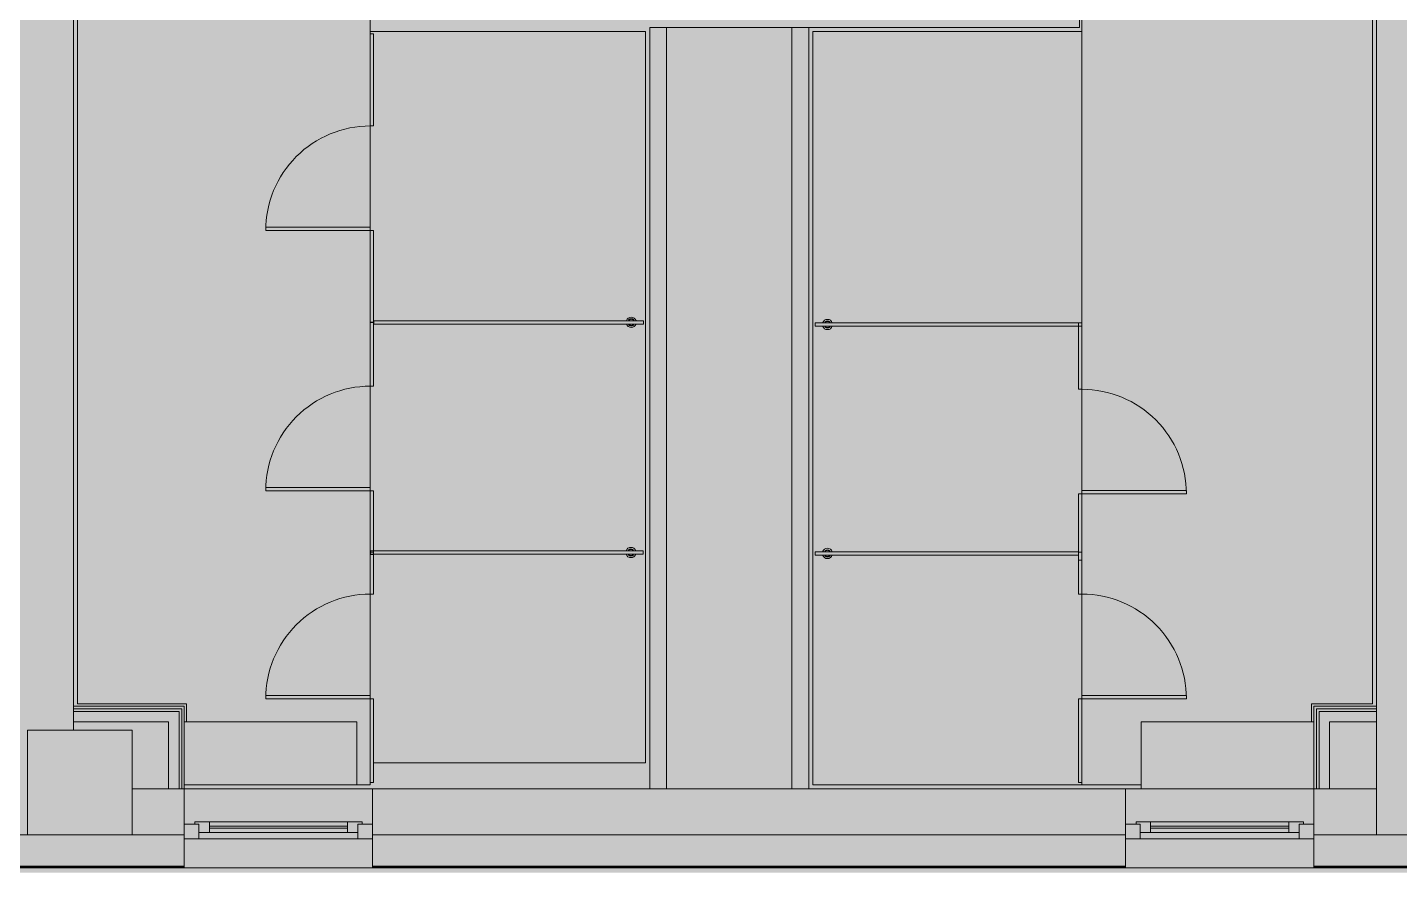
# Model space of a CAD drawing. Header units: millimetres. Extents: x 35092 to 251863, y -8553 to 29549.
# Drawn here: x 190263 to 196823, y -280 to 3760 of the extents above; entities that cross this region are included whole.
import ezdxf

# ---------------------------------------------------------------- set-up
doc = ezdxf.new("R2010")
doc.units = ezdxf.units.MM
doc.layers.add('A-DETL-GENF-2', color=7, linetype='Continuous', lineweight=9, true_color=0xc0c0c0, transparency=0.4)
for name, color, linetype, lineweight, true_color in [('A-DOOR-5', 7, 'Continuous', 5, 0x737373), ('A-FLOR-2', 7, 'Continuous', 5, 0xb7b7b7), ('A-GENM-1', 7, 'Continuous', 5, 0x737373), ('A-GLAZ-3', 7, 'Continuous', 5, 0x737373), ('A-WALL-3', 7, 'Continuous', 9, 0x737373), ('A-WALL-4', 7, 'Continuous', 5, 0x737373), ('I-WALL-4', 7, 'Continuous', 5, 0x737373), ('S-COLS-2', 7, 'Continuous', 5, 0x737373)]:
    doc.layers.add(name, color=color, linetype=linetype, lineweight=lineweight, true_color=true_color)

# ---------------------------------------------------------------- blocks, each defined once
blk = doc.blocks.new('BSC_Колонна _Прямоугольная - 500х500-V247-2_2_2_птичка')
at = {"layer": 'S-COLS-2'}
for p, q in [((250, 250), (-250, 250)), ((-250, 250), (-250, -250)), ((250, -250), (250, 250)), ((-250, -250), (250, -250))]:
    blk.add_line(p, q, dxfattribs=at)
blk = doc.blocks.new('120_Окно_СКБ_1Ст - 120_Окно_СКБ_1Ст 900х2500_h_-22445987-2_2_2_птичка')
at = {"layer": 'A-GLAZ-3'}
for p, q in [((-450, -127), (-450, -57)), ((-450, -57), (-380, -57)), ((450, -57), (-450, -57)), ((-380, -57), (-380, -127)), ((380, -127), (380, -57)), ((380, -57), (450, -57)), ((450, -57), (450, -127)), ((-380, -127), (-450, -127)), ((-450, -127), (-400, -127)), ((-380, -127), (-400, -127)), ((-400, -127), (-400, -137)), ((380, -87), (-380, -87)), ((-380, -87), (-380, -127)), ((-330, -137), (-330, -87)), ((-330, -107), (330, -107)), ((330, -117), (-330, -117)), ((330, -137), (330, -87)), ((380, -127), (380, -87)), ((450, -127), (380, -127)), ((400, -127), (380, -127)), ((400, -127), (450, -127)), ((400, -137), (400, -127)), ((-400, -137), (400, -137)), ((400, -137), (-400, -137))]:
    blk.add_line(p, q, dxfattribs=at)
blk = doc.blocks.new('131_Сантехническая перегородка_Дверь_ поз_4 - СД-1-V360-2_2_2_птичка')
at = {"layer": 'A-DOOR-5'}
for p, q in [((266, 508), (250, 508)), ((250, 8), (250, 508)), ((266, 8), (266, 508)), ((266, 8), (250, 8))]:
    blk.add_line(p, q, dxfattribs=at)
blk.add_arc((250, 8), 500, 360, 90, dxfattribs=at)
at = {"layer": 'A-GENM-1'}
for p, q in [((250, 8), (-190, 8)), ((-190, 8), (-190, -8)), ((250, -8), (250, 8)), ((1190, 8), (750, 8)), ((750, 8), (750, -8)), ((1190, -8), (1190, 8)), ((-190, -8), (250, -8)), ((750, -8), (1190, -8))]:
    blk.add_line(p, q, dxfattribs=at)
blk = doc.blocks.new('131_Сантехническая перегородка_Дверь - СД-1-V361-2_2_2_птичка')
at = {"layer": 'A-DOOR-5'}
for p, q in [((333.3, -8), (317.3, -8)), ((317.3, -8), (317.3, -508)), ((333.3, -8), (333.3, -508)), ((333.3, -508), (317.3, -508))]:
    blk.add_line(p, q, dxfattribs=at)
blk.add_arc((317.3, -8), 500, 270, 0, dxfattribs=at)
at = {"layer": 'A-GENM-1'}
for p, q in [((317.3, 8), (0, 8)), ((0, 8), (0, -8)), ((317.3, -8), (317.3, 8)), ((1134.7, 8), (817.3, 8)), ((817.3, 8), (817.3, -8)), ((1134.7, -8), (1134.7, 8)), ((0, -8), (317.3, -8)), ((817.3, -8), (1134.7, -8))]:
    blk.add_line(p, q, dxfattribs=at)
blk = doc.blocks.new('131_Сантехническая перегородка_Дверь - СД-1-V362-2_2_2_птичка')
at = {"layer": 'A-DOOR-5'}
for p, q in [((321.2, 508), (305.2, 508)), ((305.2, 8), (305.2, 508)), ((321.2, 8), (321.2, 508)), ((321.2, 8), (305.2, 8))]:
    blk.add_line(p, q, dxfattribs=at)
blk.add_arc((305.2, 8), 500, 360, 90, dxfattribs=at)
at = {"layer": 'A-GENM-1'}
for p, q in [((305.2, 8), (0, 8)), ((0, 8), (0, -8)), ((305.2, -8), (305.2, 8)), ((1110.4, 8), (805.2, 8)), ((805.2, 8), (805.2, -8)), ((1110.4, -8), (1110.4, 8)), ((0, -8), (305.2, -8)), ((805.2, -8), (1110.4, -8))]:
    blk.add_line(p, q, dxfattribs=at)
blk = doc.blocks.new('131_Сантехническая перегородка_Дверь_сдвиг_ - СД-1-V363-2_2_2_птичка')
at = {"layer": 'A-DOOR-5'}
for p, q in [((416, 508), (400, 508)), ((400, 8), (400, 508)), ((416, 8), (416, 508)), ((416, 8), (400, 8))]:
    blk.add_line(p, q, dxfattribs=at)
blk.add_arc((400, 8), 500, 360, 90, dxfattribs=at)
at = {"layer": 'A-GENM-1'}
for p, q in [((400, 8), (0, 8)), ((0, 8), (0, -8)), ((400, -8), (400, 8)), ((1100, 8), (900, 8)), ((900, 8), (900, -8)), ((1100, -8), (1100, 8)), ((0, -8), (400, -8)), ((900, -8), (1100, -8))]:
    blk.add_line(p, q, dxfattribs=at)
blk = doc.blocks.new('131_Сантехническая перегородка_Дверь_сдвиг_ - СД-1-V364-2_2_2_птичка')
at = {"layer": 'A-DOOR-5'}
for p, q in [((416, -8), (400, -8)), ((400, -8), (400, -508)), ((416, -8), (416, -508)), ((416, -508), (400, -508))]:
    blk.add_line(p, q, dxfattribs=at)
blk.add_arc((400, -8), 500, 270, 0, dxfattribs=at)
at = {"layer": 'A-GENM-1'}
for p, q in [((400, 8), (0, 8)), ((0, 8), (0, -8)), ((400, -8), (400, 8)), ((1100, 8), (900, 8)), ((900, 8), (900, -8)), ((1100, -8), (1100, 8)), ((0, -8), (400, -8)), ((900, -8), (1100, -8))]:
    blk.add_line(p, q, dxfattribs=at)
blk = doc.blocks.new('131_Сантехническая перегородка - СП-4-V365-2_2_2_птичка')
at = {"layer": 'A-GENM-1'}
for p, q in [((1330, 8), (55.2, 8)), ((55.2, 8), (55.2, -8)), ((1330, -8), (1330, 8)), ((55.2, -8), (1330, -8))]:
    blk.add_line(p, q, dxfattribs=at)
at = {"layer": 'A-GENM-1', "flags": 128}
for points in [[(126.7, 8), (126.3, 8.5), (126, 9), (125.6, 9.5), (125.2, 9.9), (124.8, 10.4), (124.4, 10.8), (123.9, 11.2), (123.5, 11.6), (123, 12), (122.5, 12.3), (122, 12.7), (121.5, 13), (121, 13.3), (120.5, 13.6), (119.9, 13.8), (119.4, 14), (118.8, 14.3), (118.2, 14.4), (117.6, 14.6), (117, 14.7), (116.5, 14.9), (115.9, 14.9), (115.3, 15), (114.7, 15.1), (114.1, 15.1), (113.5, 15.1), (112.8, 15), (112.2, 15), (111.7, 14.9), (111.1, 14.8), (110.5, 14.7), (109.9, 14.5), (109.3, 14.4), (108.7, 14.2), (108.2, 13.9), (107.6, 13.7), (107.1, 13.4), (106.5, 13.2), (106, 12.9), (105.5, 12.5), (105, 12.2), (104.5, 11.8), (104.1, 11.4), (103.6, 11), (103.2, 10.6), (102.8, 10.2), (102.4, 9.7), (102, 9.3), (101.6, 8.8), (101.3, 8.3), (101.1, 8)], [(101.1, -8), (101.4, -8.5), (101.8, -9), (102.2, -9.5), (102.6, -9.9), (103, -10.4), (103.4, -10.8), (103.8, -11.2), (104.3, -11.6), (104.7, -12), (105.2, -12.3), (105.7, -12.7), (106.2, -13), (106.8, -13.3), (107.3, -13.6), (107.9, -13.8), (108.4, -14), (109, -14.3), (109.6, -14.4), (110.1, -14.6), (110.7, -14.7), (111.3, -14.9), (111.9, -14.9), (112.5, -15), (113.1, -15.1), (113.7, -15.1), (114.3, -15.1), (114.9, -15), (115.5, -15), (116.1, -14.9), (116.7, -14.8), (117.3, -14.7), (117.9, -14.5), (118.5, -14.4), (119, -14.2), (119.6, -13.9), (120.2, -13.7), (120.7, -13.4), (121.2, -13.2), (121.7, -12.9), (122.3, -12.5), (122.7, -12.2), (123.2, -11.8), (123.7, -11.4), (124.1, -11), (124.6, -10.6), (125, -10.2), (125.4, -9.7), (125.8, -9.3), (126.1, -8.8), (126.5, -8.3), (126.7, -8)]]:
    blk.add_lwpolyline(points, dxfattribs=at)
at = {"layer": 'A-GENM-1'}
for radius, start, end in [(24.6, 19.91127, 160.08873), (17.6, 45, 135), (17.6, 45, 135), (15.1, 45, 135), (24.6, 199.91127, 340.08873), (17.6, 225, 315), (17.6, 225, 315), (15.1, 225, 315)]:
    blk.add_arc((113.9, 0), radius, start, end, dxfattribs=at)
blk = doc.blocks.new('131_Сантехническая перегородка - СП-4-V366-2_2_2_птичка')
at = {"layer": 'A-GENM-1'}
for p, q in [((1330, 8), (71.3, 8)), ((71.3, 8), (71.3, -8)), ((1330, -8), (1330, 8)), ((71.3, -8), (1330, -8))]:
    blk.add_line(p, q, dxfattribs=at)
at = {"layer": 'A-GENM-1', "flags": 128}
for points in [[(142.8, 8), (142.5, 8.5), (142.1, 9), (141.8, 9.5), (141.4, 9.9), (141, 10.4), (140.5, 10.8), (140.1, 11.2), (139.6, 11.6), (139.2, 12), (138.7, 12.3), (138.2, 12.7), (137.7, 13), (137.1, 13.3), (136.6, 13.6), (136.1, 13.8), (135.5, 14), (134.9, 14.3), (134.4, 14.4), (133.8, 14.6), (133.2, 14.7), (132.6, 14.9), (132, 14.9), (131.4, 15), (130.8, 15.1), (130.2, 15.1), (129.6, 15.1), (129, 15), (128.4, 15), (127.8, 14.9), (127.2, 14.8), (126.6, 14.7), (126, 14.5), (125.4, 14.4), (124.9, 14.2), (124.3, 13.9), (123.8, 13.7), (123.2, 13.4), (122.7, 13.2), (122.2, 12.9), (121.7, 12.5), (121.2, 12.2), (120.7, 11.8), (120.2, 11.4), (119.8, 11), (119.3, 10.6), (118.9, 10.2), (118.5, 9.7), (118.1, 9.3), (117.8, 8.8), (117.4, 8.3), (117.3, 8)], [(117.3, -8), (117.6, -8.5), (117.9, -9), (118.3, -9.5), (118.7, -9.9), (119.1, -10.4), (119.5, -10.8), (120, -11.2), (120.4, -11.6), (120.9, -12), (121.4, -12.3), (121.9, -12.7), (122.4, -13), (122.9, -13.3), (123.5, -13.6), (124, -13.8), (124.6, -14), (125.1, -14.3), (125.7, -14.4), (126.3, -14.6), (126.9, -14.7), (127.5, -14.9), (128.1, -14.9), (128.7, -15), (129.3, -15.1), (129.9, -15.1), (130.5, -15.1), (131.1, -15), (131.7, -15), (132.3, -14.9), (132.9, -14.8), (133.4, -14.7), (134, -14.5), (134.6, -14.4), (135.2, -14.2), (135.7, -13.9), (136.3, -13.7), (136.8, -13.4), (137.4, -13.2), (137.9, -12.9), (138.4, -12.5), (138.9, -12.2), (139.4, -11.8), (139.8, -11.4), (140.3, -11), (140.7, -10.6), (141.1, -10.2), (141.5, -9.7), (141.9, -9.3), (142.3, -8.8), (142.6, -8.3), (142.8, -8)]]:
    blk.add_lwpolyline(points, dxfattribs=at)
at = {"layer": 'A-GENM-1'}
for radius, start, end in [(24.6, 19.91127, 160.08873), (17.6, 45, 135), (17.6, 45, 135), (15.1, 45, 135), (24.6, 199.91127, 340.08873), (17.6, 225, 315), (17.6, 225, 315), (15.1, 225, 315)]:
    blk.add_arc((130, 0), radius, start, end, dxfattribs=at)
blk = doc.blocks.new('131_Сантехническая перегородка - СП-4-V367-2_2_2_птичка')
at = {"layer": 'A-GENM-1'}
for p, q in [((1330, 8), (39.9, 8)), ((39.9, 8), (39.9, -8)), ((1330, -8), (1330, 8)), ((39.9, -8), (1330, -8))]:
    blk.add_line(p, q, dxfattribs=at)
at = {"layer": 'A-GENM-1', "flags": 128}
for points in [[(111.4, 8), (111, 8.5), (110.7, 9), (110.3, 9.5), (109.9, 9.9), (109.5, 10.4), (109.1, 10.8), (108.6, 11.2), (108.2, 11.6), (107.7, 12), (107.2, 12.3), (106.7, 12.7), (106.2, 13), (105.7, 13.3), (105.2, 13.6), (104.6, 13.8), (104, 14), (103.5, 14.3), (102.9, 14.4), (102.3, 14.6), (101.7, 14.7), (101.1, 14.9), (100.6, 14.9), (100, 15), (99.4, 15.1), (98.7, 15.1), (98.1, 15.1), (97.5, 15), (96.9, 15), (96.3, 14.9), (95.8, 14.8), (95.2, 14.7), (94.6, 14.5), (94, 14.4), (93.4, 14.2), (92.9, 13.9), (92.3, 13.7), (91.8, 13.4), (91.2, 13.2), (90.7, 12.9), (90.2, 12.5), (89.7, 12.2), (89.2, 11.8), (88.8, 11.4), (88.3, 11), (87.9, 10.6), (87.5, 10.2), (87.1, 9.7), (86.7, 9.3), (86.3, 8.8), (86, 8.3), (85.8, 8)], [(85.8, -8), (86.1, -8.5), (86.5, -9), (86.9, -9.5), (87.2, -9.9), (87.6, -10.4), (88.1, -10.8), (88.5, -11.2), (89, -11.6), (89.4, -12), (89.9, -12.3), (90.4, -12.7), (90.9, -13), (91.5, -13.3), (92, -13.6), (92.6, -13.8), (93.1, -14), (93.7, -14.3), (94.3, -14.4), (94.8, -14.6), (95.4, -14.7), (96, -14.9), (96.6, -14.9), (97.2, -15), (97.8, -15.1), (98.4, -15.1), (99, -15.1), (99.6, -15), (100.2, -15), (100.8, -14.9), (101.4, -14.8), (102, -14.7), (102.6, -14.5), (103.2, -14.4), (103.7, -14.2), (104.3, -13.9), (104.8, -13.7), (105.4, -13.4), (105.9, -13.2), (106.4, -12.9), (106.9, -12.5), (107.4, -12.2), (107.9, -11.8), (108.4, -11.4), (108.8, -11), (109.3, -10.6), (109.7, -10.2), (110.1, -9.7), (110.5, -9.3), (110.8, -8.8), (111.2, -8.3), (111.4, -8)]]:
    blk.add_lwpolyline(points, dxfattribs=at)
at = {"layer": 'A-GENM-1'}
for radius, start, end in [(24.6, 19.91127, 160.08873), (17.6, 45, 135), (17.6, 45, 135), (15.1, 45, 135), (24.6, 199.91127, 340.08873), (17.6, 225, 315), (17.6, 225, 315), (15.1, 225, 315)]:
    blk.add_arc((98.6, 0), radius, start, end, dxfattribs=at)
blk = doc.blocks.new('131_Сантехническая перегородка - СП-4-V368-2_2_2_птичка')
at = {"layer": 'A-GENM-1'}
for p, q in [((1330, 8), (25.5, 8)), ((25.5, 8), (25.5, -8)), ((1330, -8), (1330, 8)), ((25.5, -8), (1330, -8))]:
    blk.add_line(p, q, dxfattribs=at)
at = {"layer": 'A-GENM-1', "flags": 128}
for points in [[(97, 8), (96.7, 8.5), (96.3, 9), (95.9, 9.5), (95.5, 9.9), (95.1, 10.4), (94.7, 10.8), (94.3, 11.2), (93.8, 11.6), (93.3, 12), (92.9, 12.3), (92.4, 12.7), (91.8, 13), (91.3, 13.3), (90.8, 13.6), (90.2, 13.8), (89.7, 14), (89.1, 14.3), (88.5, 14.4), (88, 14.6), (87.4, 14.7), (86.8, 14.9), (86.2, 14.9), (85.6, 15), (85, 15.1), (84.4, 15.1), (83.8, 15.1), (83.2, 15), (82.6, 15), (82, 14.9), (81.4, 14.8), (80.8, 14.7), (80.2, 14.5), (79.6, 14.4), (79.1, 14.2), (78.5, 13.9), (77.9, 13.7), (77.4, 13.4), (76.9, 13.2), (76.4, 12.9), (75.8, 12.5), (75.3, 12.2), (74.9, 11.8), (74.4, 11.4), (74, 11), (73.5, 10.6), (73.1, 10.2), (72.7, 9.7), (72.3, 9.3), (72, 8.8), (71.6, 8.3), (71.4, 8)], [(71.4, -8), (71.8, -8.5), (72.1, -9), (72.5, -9.5), (72.9, -9.9), (73.3, -10.4), (73.7, -10.8), (74.1, -11.2), (74.6, -11.6), (75.1, -12), (75.6, -12.3), (76.1, -12.7), (76.6, -13), (77.1, -13.3), (77.6, -13.6), (78.2, -13.8), (78.7, -14), (79.3, -14.3), (79.9, -14.4), (80.5, -14.6), (81.1, -14.7), (81.6, -14.9), (82.2, -14.9), (82.8, -15), (83.4, -15.1), (84, -15.1), (84.6, -15.1), (85.2, -15), (85.8, -15), (86.4, -14.9), (87, -14.8), (87.6, -14.7), (88.2, -14.5), (88.8, -14.4), (89.4, -14.2), (89.9, -13.9), (90.5, -13.7), (91, -13.4), (91.6, -13.2), (92.1, -12.9), (92.6, -12.5), (93.1, -12.2), (93.6, -11.8), (94, -11.4), (94.5, -11), (94.9, -10.6), (95.3, -10.2), (95.7, -9.7), (96.1, -9.3), (96.5, -8.8), (96.8, -8.3), (97, -8)]]:
    blk.add_lwpolyline(points, dxfattribs=at)
at = {"layer": 'A-GENM-1'}
for radius, start, end in [(24.6, 19.91127, 160.08873), (17.6, 45, 135), (17.6, 45, 135), (15.1, 45, 135), (24.6, 199.91127, 340.08873), (17.6, 225, 315), (17.6, 225, 315), (15.1, 225, 315)]:
    blk.add_arc((84.2, 0), radius, start, end, dxfattribs=at)

msp = doc.modelspace()

# ---------------------------------------------------------------- hatches: boundary and pattern name
at = {"layer": 'A-DETL-GENF-2'}
h = msp.add_hatch(color=256, dxfattribs=at)
h.paths.add_polyline_path([(188547.1, -280), (197248, -280), (197248, -258), (197308, -258), (197308, -280), (198658, -280), (198658, -258), (198718, -258), (198718, -280), (200713, -280), (200713, 3300), (209713, 3300), (209713, 27350), (166763, 27350), (166763, 23778), (163613, 23773), (163613, 23030), (163621, 23030), (163616.4, 22960), (163613, 22959.2), (163616.4, 22925), (164513, 22925), (164513, 22875), (163613, 22869.2), (163616.4, 21675), (164013, 21675), (164010.6, 21625), (163613, 21620.8), (163616.4, 21590), (163621, 21587.4), (163621, 21520), (163613, 21520), (163613, 13580), (163621, 13580), (163616.4, 13510), (163613, 13510), (163616.4, 13475), (164513, 13475), (164513, 13425), (163613, 13425), (163616.4, 12225), (164013, 12225), (164010.1, 12175), (163613, 12175), (163616.4, 12140), (163621, 12140), (163621, 12070), (163613, 12070), (163613.8, 775), (164118, 775), (164118, 100), (164068, 100), (164068, 725), (163613, 725), (163613, -280), (186913, -280)])
h.paths.add_polyline_path([(177588, 100), (177538, 100), (177538, 400), (177588, 400), (177588, 120)])
h.paths.add_polyline_path([(181988, 100), (181938, 100), (181938, 400), (181988, 400), (181988, 120)])
h.paths.add_polyline_path([(172952.1, 100), (172902.1, 100), (172902.1, 730), (172952.1, 730), (172952.1, 120)])
h.paths.add_polyline_path([(168518, 100), (168468, 100), (168468, 400), (168518, 400), (168518, 120)])
h.paths.add_polyline_path([(186518, 100), (186468, 100), (186468, 400), (186518, 400), (186518, 120)])
h.paths.add_polyline_path([(200123, 120), (200123, 325), (200333, 325), (200333, 275), (200173, 275), (200173, 120)])
h.paths.add_polyline_path([(196438, 120), (196438, 490.5), (196713, 490.5), (196713, 440.5), (196488, 440.5), (196488, 120)])
h.paths.add_polyline_path([(190938, 120), (190938, 440.5), (190483, 440.5), (190486.9, 490.5), (190988, 490.5), (190988, 120)])
h.paths.add_polyline_path([(195288, 151), (195288, 551), (195304, 551), (195304, 151)])
h.paths.add_polyline_path([(191918, 151), (191902, 151), (191902, 551), (191918, 551), (191918, 245)])
h.paths.add_polyline_path([(186518, 425), (185763, 425), (185763, 475), (186543, 470), (186543, 425)])
h.paths.add_polyline_path([(182000.5, 425), (181613, 425), (181613.1, 475), (182013, 470), (182013, 425)])
h.paths.add_polyline_path([(177588, 425), (176763, 425), (176763, 475), (177613, 470), (177613, 425)])
h.paths.add_polyline_path([(181263.5, 425), (181263, 425), (181264.7, 475), (181413, 470), (181413, 425)])
h.paths.add_polyline_path([(168543, 425), (167763, 425), (167763, 475), (168543, 470)])
h.paths.add_polyline_path([(172902.1, 755), (172483, 755), (172483, 805), (172977.1, 805), (172977.1, 755), (172952.1, 755)])
h.paths.add_polyline_path([(195303.8, 1051), (195288, 1051), (195288, 1530.1), (195304, 1530.1), (195304, 1051)])
h.paths.add_polyline_path([(191918, 1051), (191902, 1051), (191902.5, 1545.2), (191918, 1545.2), (191918.3, 1258), (193207, 1258), (193207, 1242), (191918, 1242)])
h.paths.add_polyline_path([(194029, 1237.5), (194029, 1253.5), (195287.6, 1251), (195287.6, 1237.5), (194037.5, 1237.5)])
h.paths.add_polyline_path([(195288, 2030.1), (195288, 2332), (194029, 2332), (194029, 2348), (195304, 2347.5), (195303.8, 2030.1)])
h.paths.add_polyline_path([(191918, 2045.2), (191902, 2045.2), (191902, 2789), (191918, 2789), (191918, 2350.4)])
h.paths.add_polyline_path([(193164.5, 2342), (191918.3, 2342), (191918.3, 2358), (193208.4, 2358), (193207, 2342)])
h.paths.add_polyline_path([(191918, 3289), (191902, 3289), (191902, 3729), (191918, 3729)])
h.paths.add_polyline_path([(201082.4, 3750), (201032.4, 3750), (201032.4, 4055), (200553, 4055), (200553, 4105), (201082.4, 4105), (201082.4, 3770)])
h.paths.add_polyline_path([(206278, 3750), (206228, 3750), (206228, 4130), (206278, 4130), (206278, 3770)])
h.paths.add_polyline_path([(206203, 4055), (205203, 4055), (205203, 4105), (206203, 4105), (206203, 4092.5)])
h.paths.add_polyline_path([(197208, 7680), (197173, 7680), (197173, 7672), (197103, 7672), (197103, 7680), (197158, 7683.8), (197158, 7900), (197103, 7900), (197105.4, 7908), (197173, 7908), (197173, 7760), (197218, 7760), (197218, 7730), (197208, 7730), (197208, 7691.4)])
h.paths.add_polyline_path([(197208, 6780), (197208, 7680), (197258, 7680), (197258, 6780), (197221.2, 6780)])
h.paths.add_polyline_path([(198458, 7280), (198458, 7680), (198508, 7680), (198508, 7280), (198477.9, 7280)])
h.paths.add_polyline_path([(198566, 7672), (198543, 7672), (198543, 7680), (198508, 7680), (198508, 7730), (198498, 7730), (198498.1, 7760), (198543, 7760.1), (198543, 7908), (198613, 7908), (198612.8, 7900), (198558, 7896.2), (198558, 7680), (198613, 7680), (198612.8, 7672), (198583.5, 7672)])
h.paths.add_polyline_path([(191908, 7672), (191868, 7672), (191868, 7820), (191848, 7820), (191848, 7860), (191858, 7860), (191858, 7900), (191868, 7900), (191868, 7908), (191938, 7908), (191933, 7900), (191883, 7900), (191883, 7680), (191938, 7680), (191933, 7672)])
h.paths.add_polyline_path([(194213.5, 7672), (194173.5, 7672), (194173.5, 7820), (194153.5, 7820), (194153.5, 7860), (194163.5, 7860), (194163.5, 7900), (194173.5, 7900), (194173.5, 7908), (194243.5, 7908), (194243.5, 7900), (194188.5, 7900), (194188.5, 7680), (194243.5, 7680), (194243.5, 7672)])
h.paths.add_polyline_path([(196618, 7672), (196548, 7672), (196548, 7820), (196528, 7820), (196528, 7860), (196538, 7860), (196538, 7900), (196548, 7900), (196548, 7908), (196618, 7908), (196618, 7900), (196563, 7900), (196563, 7680), (196618, 7680)])
h.paths.add_polyline_path([(190778, 7672), (190783, 7680), (190833, 7680), (190833, 7900), (190778, 7900), (190778, 7908), (190848, 7908), (190848, 7900), (190858, 7900), (190858, 7860), (190868, 7860), (190868, 7820), (190848, 7820), (190848, 7672), (190783, 7672)])
h.paths.add_polyline_path([(195513, 7672), (195458, 7672), (195458, 7680), (195513, 7680), (195513, 7900), (195458, 7900), (195458, 7908), (195528, 7908), (195528, 7900), (195538, 7900), (195538, 7860), (195548, 7860), (195548, 7820), (195528, 7820), (195528, 7672)])
h.paths.add_polyline_path([(193113.5, 7672), (193083.5, 7672), (193083.5, 7680), (193138.5, 7680), (193138.5, 7900), (193083.5, 7902), (193083.5, 7908), (193153.5, 7908), (193153.5, 7900), (193163.5, 7900), (193163.5, 7860), (193173.5, 7860), (193173.5, 7820), (193153.5, 7820), (193153.5, 7672), (193120.4, 7672)])
h.paths.add_polyline_path([(194123.5, 7900), (194128, 8900), (194163.5, 8900), (194163.5, 7900), (194153.5, 7900)])
h.paths.add_polyline_path([(196528, 7900), (196498, 7900), (196498, 8900), (196538, 8900), (196538, 7900)])
h.paths.add_polyline_path([(191818, 7900), (191822.5, 8900), (191858, 8900), (191858, 7900), (191848, 7900)])
h.paths.add_polyline_path([(182433, 10900), (182408, 10900), (182408, 10980), (182443, 10980), (182443, 10940), (182433, 10940)])
h.paths.add_polyline_path([(182433, 10300), (182433, 10900), (182473, 10900), (182473, 10300)])
h.paths.add_polyline_path([(181513, 10900), (181488, 10900), (181488, 10980), (181523, 10980), (181523, 10940), (181513, 10940)])
h.paths.add_polyline_path([(181553, 10300), (181513, 10300), (181513, 10900), (181553, 10900), (181553, 10378)])
h.paths.add_polyline_path([(183343, 10900), (183318, 10900), (183318, 10980), (183353, 10980), (183353, 10940), (183343, 10940)])
h.paths.add_polyline_path([(183343, 10300), (183343, 10900), (183383, 10900), (183383, 10300)])
h.paths.add_polyline_path([(180603, 10900), (180578, 10900), (180578, 10980), (180613, 10980), (180613, 10940), (180603, 10940)])
h.paths.add_polyline_path([(180603, 10300), (180603, 10900), (180643, 10900), (180643, 10300)])
h.paths.add_polyline_path([(170163.7, 11700), (170128.7, 11700), (170128.7, 11692), (170058.7, 11692), (170058.7, 11700), (170113.7, 11703), (170113.7, 11900), (170058.7, 11900.4), (170063.7, 11908), (170128.7, 11908), (170128.7, 11780), (170173.7, 11780), (170173.7, 11750), (170163.7, 11750), (170163.7, 11703)])
h.paths.add_polyline_path([(170163.7, 10750), (170163.7, 11700), (170213.7, 11700), (170213, 10750), (170203.7, 10750)])
h.paths.add_polyline_path([(183056.8, 10900), (183033, 10900), (183033, 10940), (183023, 10940), (183023, 10980), (183058, 10980), (183058, 10900)])
h.paths.add_polyline_path([(183943, 10900), (183943, 10940), (183933, 10940), (183933, 10980), (183968, 10980), (183968, 10900), (183953, 10900)])
h.paths.add_polyline_path([(181228, 10900), (181203, 10900), (181203, 10940), (181193, 10940), (181193, 10980), (181228, 10980), (181228, 10969.7)])
h.paths.add_polyline_path([(182138, 10900), (182113, 10900), (182113, 10940), (182103, 10940), (182103, 10980), (182138, 10980), (182138, 10969.7)])
h.paths.add_polyline_path([(171463.7, 11350), (171413.7, 11350), (171413.7, 11700), (171463.7, 11700), (171463.7, 11378)])
h.paths.add_polyline_path([(171521.7, 11692), (171498.7, 11692), (171498.7, 11700), (171463.7, 11700), (171463.7, 11750), (171453.7, 11750), (171453.7, 11780), (171498.7, 11780), (171498.7, 11908), (171568.7, 11908), (171568.7, 11900), (171513.7, 11896.3), (171513.7, 11700), (171568.7, 11700), (171568.7, 11692), (171538.7, 11692)])
h.paths.add_polyline_path([(191613, 15250), (191613, 15300), (192563, 15300), (192563, 15250), (191621, 15250)])
h.paths.add_polyline_path([(191413, 15145), (191405, 15145), (191409, 15215), (191533, 15215), (191533, 15260), (191563, 15260), (191563, 15250), (191613, 15250), (191613, 15215), (191621, 15215), (191621, 15145), (191613, 15145), (191613, 15200), (191413, 15200), (191413, 15175)])
h.paths.add_polyline_path([(185368.9, 15305.6), (185368.9, 15305.6), (185161.2, 15351.6)])
h.paths.add_polyline_path([(200847.8, 15562), (200847.8, 15570), (200902.8, 15571), (200902.8, 15650), (200847.8, 15650), (200847.8, 15658), (200917.8, 15656.9), (200917.8, 15650), (200927.8, 15650), (200927.8, 15610), (200937.8, 15610), (200937.8, 15570), (200917.8, 15570), (200917.8, 15562), (200877.8, 15562)])
h.paths.add_polyline_path([(202332.5, 15562), (202303, 15562), (202303, 15570), (202358, 15571.8), (202358, 15650), (202303, 15650), (202303, 15658), (202373, 15658), (202373, 15650), (202383, 15650), (202383, 15610), (202393, 15610), (202393, 15570), (202373, 15570), (202373, 15562), (202333, 15562)])
h.paths.add_polyline_path([(203463, 15562), (203393, 15562), (203393, 15570), (203373, 15570), (203373, 15610), (203383, 15610), (203383, 15650), (203393, 15651.4), (203393, 15658), (203463, 15658), (203463, 15650), (203408, 15648.2), (203408, 15570), (203463, 15570)])
h.paths.add_polyline_path([(207413, 15562), (207393, 15563.8), (207393, 15570), (207373, 15570), (207373, 15610), (207383, 15610), (207383, 15650), (207393, 15650), (207393, 15658), (207463, 15658), (207463, 15650), (207408, 15650), (207408, 15570), (207463, 15570), (207463, 15562), (207428.9, 15562)])
h.paths.add_polyline_path([(206303, 15562), (206303, 15570), (206358, 15570), (206358, 15650), (206303, 15650), (206303, 15658), (206373, 15655.7), (206373, 15650), (206383, 15650), (206383, 15610), (206393, 15610), (206393, 15570), (206373, 15570), (206373, 15562), (206331.6, 15562)])
h.paths.add_polyline_path([(201952.8, 15562), (201937.8, 15562), (201937.8, 15570), (201917.8, 15571), (201917.8, 15610), (201927.8, 15610), (201927.8, 15650), (201937.8, 15650), (201937.8, 15658), (202007.8, 15658), (202007.8, 15650), (201952.8, 15650), (201952.8, 15570), (202007.8, 15570), (202007.8, 15562), (201953, 15562)])
h.paths.add_polyline_path([(201887.8, 15650), (201892, 16650), (201927.8, 16650), (201927.8, 15650), (201917.8, 15650)])
h.paths.add_polyline_path([(203383, 15650), (203343, 15653.2), (203343, 16650), (203383, 16650), (203383, 15651.8)])
h.paths.add_polyline_path([(207343, 15650), (207343, 16650), (207383, 16650), (207383, 15650), (207373, 15650)])
h.paths.add_polyline_path([(191613, 16550), (191563, 16550), (191563, 16540), (191533, 16540), (191533, 16585), (191405, 16585), (191405, 16655), (191413, 16655), (191413, 16600), (191613, 16600), (191613, 16655), (191621, 16655), (191616, 16585), (191613, 16585)])
h.paths.add_polyline_path([(191829.7, 16500), (191613, 16500), (191616, 16550), (191963, 16550), (191959.3, 16500), (191835.9, 16500)])
h.paths.add_polyline_path([(209333, 17240), (209325, 17240), (209325, 17310), (209333, 17310), (209333, 17320), (209373, 17320), (209373, 17330), (209413, 17330), (209413, 17310), (209561, 17310), (209561, 17240), (209553, 17240), (209553, 17295), (209333, 17295), (209333, 17270)])
h.paths.add_polyline_path([(202143, 18600), (202143, 18640), (202133, 18640), (202133, 18680), (202153, 18680), (202153, 18808), (202223, 18808), (202223, 18800), (202168, 18795.3), (202168, 18600), (202223, 18600), (202223, 18592), (202153, 18597.6), (202153, 18600)])
h.paths.add_polyline_path([(202143, 17600), (202103, 17602.6), (202103, 18600), (202143, 18597.6), (202143, 17600.9)])
h.paths.add_polyline_path([(204983, 18600), (204983, 18640), (204973, 18640), (204973, 18680), (204993, 18680), (204993, 18808), (205063, 18808), (205063, 18800), (205008, 18795.3), (205008, 18600), (205063, 18600), (205063, 18592), (204993, 18597.6), (204993, 18600)])
h.paths.add_polyline_path([(204943, 17600), (204943, 18600), (204983, 18597.6), (204983, 17600), (204973.6, 17600)])
h.paths.add_polyline_path([(209333, 18320), (209327.6, 18330), (209325, 18330), (209325, 18400), (209333, 18400), (209333, 18345), (209553, 18345), (209553, 18400), (209561, 18400), (209561, 18330), (209413, 18330), (209413, 18310), (209373, 18310), (209373, 18320), (209345, 18320)])
h.paths.add_polyline_path([(208392, 18280), (208333, 18280), (208337.1, 18320), (209333, 18320), (209332, 18280), (208646.2, 18280)])
h.paths.add_polyline_path([(203973, 18592), (203903, 18592.9), (203903, 18600), (203958, 18600), (203958, 18800), (203903, 18800), (203903, 18808), (203973, 18808), (203973, 18680), (203993, 18680), (203993, 18640), (203983, 18640), (203983, 18600), (203973, 18594.3), (203973, 18592.9)])
h.paths.add_polyline_path([(201063, 18592), (201063, 18600), (201118, 18600), (201118, 18800), (201063, 18800), (201063, 18808), (201133, 18808), (201133, 18680), (201153, 18680), (201153, 18640), (201143, 18640), (201143, 18600), (201133, 18596.5), (201133, 18592), (201081.9, 18592)])
h.paths.add_polyline_path([(198805, 19510), (198805, 19580), (198813, 19580), (198813, 19600), (198853, 19600), (198853, 19590), (198893, 19590), (198893, 19580), (198901, 19580), (198901, 19510), (198893, 19510), (198893, 19565), (198813, 19565), (198813, 19510)])
h.paths.add_polyline_path([(205923, 20430), (204923, 20430), (204923, 20470), (205923, 20470)])
h.paths.add_polyline_path([(206011, 20350), (206003, 20350), (206003, 20405), (205923, 20405), (205923, 20350), (205915, 20350), (205915.7, 20420), (205923, 20420), (205923, 20430), (205963, 20430), (205963, 20440), (206003, 20440), (206003, 20420), (206011, 20420), (206011, 20375.7)])
h.paths.add_polyline_path([(198896.5, 20550), (198893, 20550), (198894.9, 20590), (199893, 20590), (199893, 20550), (199527.9, 20550)])
h.paths.add_polyline_path([(198853, 20580), (198813, 20580), (198813, 20600), (198805, 20600), (198805, 20670), (198813, 20670), (198813, 20615), (198893, 20615), (198893, 20670), (198901, 20670), (198901, 20600), (198893, 20600), (198893, 20590), (198853, 20590)])
h.paths.add_polyline_path([(205963, 21420), (205963, 21430), (205923, 21430), (205923, 21440), (205915, 21440), (205915, 21510), (205923, 21510), (205923, 21455), (206003, 21455), (206003, 21510), (206011, 21510), (206011, 21440), (206003, 21440), (206003, 21420)])
h.paths.add_polyline_path([(197898.7, 23486), (197898.7, 24790.5), (197609.5, 24790.5), (197609.5, 24806.5), (197914.7, 24806.5), (197914.7, 23486)])
h.paths.add_polyline_path([(196812.4, 23486), (196796.4, 23486), (196796.4, 24790.5), (196499.2, 24790.5), (196499.2, 24806.5), (197109.5, 24806.5), (197109.5, 24790.5), (196812.4, 24790.5), (196812.4, 23529.6)])
h.paths.add_polyline_path([(205923, 23570), (205915, 23570), (205917.1, 23640), (205923, 23640), (205923, 23660), (205963, 23660), (205963, 23650), (206003, 23650), (206003.7, 23640), (206011, 23640), (206011, 23570), (206003, 23570), (206001.2, 23625), (205923, 23625), (205923, 23600)])
h.paths.add_polyline_path([(191413, 24100), (190513, 24100), (190513, 24150), (191413, 24150)])
h.paths.add_polyline_path([(191405, 24020), (191405, 24090), (191413, 24090), (191413, 24100), (191463, 24100), (191463, 24110), (191493, 24110), (191493, 24090), (191621, 24090), (191621, 24020), (191613, 24020), (191613, 24075), (191413, 24075), (191413, 24020)])
h.paths.add_polyline_path([(206003, 24610), (206003, 24650), (207003, 24650), (207003, 24610), (206021.3, 24610)])
h.paths.add_polyline_path([(205923, 24640), (205923, 24660), (205915, 24660), (205915, 24730), (205923, 24730), (205924.8, 24675), (206003, 24675), (206003, 24730), (206011, 24730), (206011, 24660), (206003, 24660), (206003, 24650), (205963, 24650), (205963, 24640), (205927.3, 24640)])
h.paths.add_polyline_path([(207690.5, 24691), (207690.5, 24996.2), (207706.5, 24996.2), (207706.5, 24691)])
h.paths.add_polyline_path([(195694, 24790.5), (195694, 24806.5), (195999.2, 24806.5), (195999.2, 24790.5), (195867.6, 24790.5)])
h.paths.add_polyline_path([(198901, 25170), (198893, 25170), (198893, 25225), (198813, 25225), (198813, 25170), (198805, 25170), (198805, 25240), (198813, 25240), (198817.3, 25260), (198853, 25260), (198853, 25250), (198893, 25250), (198894.7, 25240), (198901, 25240), (198901, 25200)])
h.paths.add_polyline_path([(207690.5, 25496.2), (207690.5, 26063.8), (207706.5, 26063.8), (207706.5, 25496.2)])
h.paths.add_polyline_path([(208823, 25793.4), (207707.3, 25793.4), (207707.3, 25809.4), (208907.3, 25809.4), (208907.3, 25793.4), (208833.8, 25793.4)])
h.paths.add_polyline_path([(191413, 25900), (191413, 25910), (191405, 25910), (191405, 25980), (191413, 25980), (191413, 25925), (191613, 25925), (191613, 25980), (191621, 25980), (191621, 25910), (191493, 25910), (191493, 25890), (191463, 25890), (191463, 25900)])
h.paths.add_polyline_path([(191041.2, 25850), (190513, 25850), (190513, 25900), (191413, 25900), (191413, 25850), (191113, 25850)])
h.paths.add_polyline_path([(199527.9, 26210), (198893, 26210), (198893, 26250), (199893, 26250), (199893, 26210)])
h.paths.add_polyline_path([(198837, 26240), (198813, 26240), (198813, 26260), (198805, 26260), (198805, 26330), (198813, 26330), (198813, 26275), (198893, 26275), (198893, 26330), (198901, 26330), (198901, 26260), (198893, 26260), (198889.3, 26250), (198853, 26250), (198853, 26240)])
h.paths.add_polyline_path([(194952.6, 26375), (194913.6, 26375), (194913.6, 26900), (194963.6, 26900), (194963.6, 26425), (195583, 26425), (195583, 26375), (194963.6, 26375)])
h.paths.add_polyline_path([(206275.7, 26550), (206228, 26550), (206228, 26900), (206278, 26900), (206278, 26550)])
h.paths.add_polyline_path([(207690.5, 26563.8), (207690.5, 26869), (207706.5, 26869), (207706.5, 26563.8)])
h.paths.add_polyline_path([(202443, 26575), (201218, 26575), (201218, 26900), (201268, 26900), (201268, 26625), (201603, 26625), (201603, 26600), (202103, 26600), (202103, 26625), (202443, 26625), (202443, 26600)])
h.paths.add_polyline_path([(206003, 26575), (206003, 26625), (206203, 26625), (206203, 26575), (206023, 26575)])
h = msp.add_hatch(color=256, dxfattribs=at)
h.paths.add_polyline_path([(177566.4, 100), (177588, 100), (177588, 400), (177538, 400), (177538, 100)])
h.paths.add_polyline_path([(168518, 100), (168518, 400), (168468, 400), (168468, 100)])
h.paths.add_polyline_path([(186518, 100), (186518, 400), (186468, 400), (186468, 100)])
h.paths.add_polyline_path([(181988, 100), (181988, 400), (181938, 400), (181938, 100)])
h.paths.add_polyline_path([(172902.1, 100), (172952.1, 100), (172952.1, 730), (172902.1, 730), (172902.1, 120)])
h.paths.add_polyline_path([(164068, 100), (164118, 100), (164118, 775), (163613, 775), (163615.5, 725), (164068, 725), (164068, 120)])
h.paths.add_polyline_path([(196438, 120), (196488, 120), (196488, 440.5), (196713, 440.5), (196713, 490.5), (196438, 490.5), (196438, 318.6)])
h.paths.add_polyline_path([(200173, 120), (200173, 275), (200333, 275), (200333, 325), (200123, 325), (200123, 120)])
h.paths.add_polyline_path([(190988, 120), (190988, 490.5), (190483, 490.5), (190483, 440.5), (190938, 440.5), (190938, 120)])
h.paths.add_polyline_path([(186543, 425), (186543, 475), (185763, 470), (185763, 425), (186263, 425)])
h.paths.add_polyline_path([(181630.8, 425), (182013, 427.9), (182013, 475), (181613, 470), (181613, 425)])
h.paths.add_polyline_path([(177613, 425), (177613, 475), (176763, 470), (176763, 425), (177566.4, 425)])
h.paths.add_polyline_path([(181413, 425), (181413, 475), (181263, 475), (181263.5, 425)])
h.paths.add_polyline_path([(168415.8, 425), (168543, 425), (168543, 475), (167763, 470), (167763, 425), (168263, 425)])
h.paths.add_polyline_path([(172952.1, 755), (172977.1, 755), (172977.1, 805), (172483, 805), (172483, 755), (172902.1, 755)])
h.paths.add_polyline_path([(201082.4, 3750), (201082.4, 4105), (200553, 4105), (200553, 4055), (201032.4, 4055), (201032.4, 3750)])
h.paths.add_polyline_path([(206273, 3750), (206278, 3750), (206273, 4130), (206228, 4130), (206228, 3750)])
h.paths.add_polyline_path([(205203, 4055), (206203, 4055), (206203, 4105), (205203, 4105)])
h.paths.add_polyline_path([(195163, 26375), (195583, 26375), (195583, 26425), (194963.6, 26425), (194963.6, 26900), (194913.6, 26900), (194913.6, 26375), (195156.9, 26375)])
h.paths.add_polyline_path([(206275.7, 26550), (206278, 26550), (206273, 26900), (206228, 26900), (206228, 26550), (206273, 26550)])
h.paths.add_polyline_path([(201358, 26575), (202443, 26575), (202443, 26625), (202103, 26625), (202103, 26600), (201603, 26600), (201603, 26625), (201268, 26625), (201268, 26900), (201218, 26900), (201218, 26575)])
h.paths.add_polyline_path([(206203, 26575), (206203, 26625), (206003, 26625), (206003, 26575), (206023, 26575)])
h = msp.add_hatch(color=256, dxfattribs=at)
h.paths.add_polyline_path([(191902, 151), (191918, 151), (191918, 551), (191902, 551), (191902, 245)])
h.paths.add_polyline_path([(195288, 151), (195304, 151), (195304, 551), (195288, 551), (195288, 175.2)])
h.paths.add_polyline_path([(191902, 1051), (191918, 1051), (191918, 1242), (193207, 1242), (193207, 1258), (191918, 1258), (191918, 1545.2), (191902, 1545.2), (191902, 1240)])
h.paths.add_polyline_path([(195304, 1051), (195303.8, 1530.1), (195288, 1530.1), (195288, 1051), (195303.8, 1051)])
h.paths.add_polyline_path([(194037.5, 1237.5), (195287.6, 1237.5), (195287.6, 1253.5), (194029, 1253.5), (194029, 1237.5)])
h.paths.add_polyline_path([(195288, 2030.1), (195304, 2030.1), (195303.8, 2348), (194029, 2348), (194029, 2332), (195288, 2332)])
h.paths.add_polyline_path([(191918, 2045.2), (191918, 2789), (191902, 2789), (191902.5, 2045.2)])
h.paths.add_polyline_path([(191918.3, 2342), (193208.4, 2342), (193207, 2358), (191918.3, 2358)])
h.paths.add_polyline_path([(191918, 3289), (191918, 3729), (191902, 3729), (191902, 3289)])
h.paths.add_polyline_path([(196812.4, 23486), (196812.4, 24790.5), (197109.5, 24790.5), (197109.5, 24806.5), (196499.2, 24806.5), (196499.2, 24790.5), (196796.4, 24790.5), (196796.4, 23486)])
h.paths.add_polyline_path([(197898.7, 23486), (197914.7, 23486), (197914.7, 24806.5), (197609.5, 24806.5), (197609.5, 24790.5), (197898.7, 24790.5), (197898.7, 24579.4)])
h.paths.add_polyline_path([(207690.5, 24691), (207706.5, 24691), (207706.5, 24996.2), (207690.5, 24996.2)])
h.paths.add_polyline_path([(195999.2, 24790.5), (195999.2, 24806.5), (195694, 24806.5), (195694, 24790.5), (195867.6, 24790.5)])
h.paths.add_polyline_path([(207706.5, 25496.2), (207706.5, 26063.8), (207690.5, 26063.8), (207690.5, 25496.2)])
h.paths.add_polyline_path([(208823, 25793.4), (208907.3, 25793.4), (208907.3, 25809.4), (207707.3, 25809.4), (207707.3, 25793.4), (208763.8, 25793.4)])
h.paths.add_polyline_path([(207690.5, 26563.8), (207706.5, 26563.8), (207701.5, 26869), (207690.5, 26869), (207690.5, 26716.5)])

# ---------------------------------------------------------------- linework, layer by layer
at = {"layer": 'A-FLOR-2'}
for p, q in [((191902, 7672), (191902, 3729)), ((195304, 2347.5), (195304, 7660)), ((196693, 526.7), (196693, 7660)), ((190503, 7380), (190503, 526.5)), ((193218, 3740), (191902, 3740)), ((193218, 245), (193218, 3740)), ((194018, 3740), (194018, 140)), ((195304, 3740), (194018, 3740)), ((191902, 2789), (191902, 3289)), ((191902, 1545.2), (191902, 2045.2)), ((195304, 2030.1), (195304, 1530.1)), ((191902, 551), (191902, 1051)), ((195304, 1051), (195304, 551)), ((190503, 526.5), (191024, 526.5)), ((191024, 526.5), (191024, 440.5)), ((196402.5, 440.5), (196402.5, 526.7)), ((196402.5, 526.7), (196693, 526.7)), ((191838, 440.5), (191013, 440.5)), ((191838, 140), (191838, 440.5)), ((196413, 440.5), (195588, 440.5)), ((195588, 440.5), (195588, 120)), ((191918, 245), (193218, 245)), ((191013, 140), (191902, 140)), ((191902, 140), (191902, 151)), ((194018, 140), (195588, 140)), ((195304, 151), (195304, 140)), ((195588, 120), (196413, 120))]:
    msp.add_line(p, q, dxfattribs=at)
at = {"layer": 'A-WALL-3'}
for p, q in [((193318, 3760), (193238, 3760)), ((193998, 3760), (193918, 3760)), ((191000.5, 503), (190483, 503)), ((190988, 490.5), (190483, 490.5)), ((190988, 490.5), (190988, 120)), ((191000.5, 503), (191000.5, 120)), ((196425.5, 503), (196425.5, 120)), ((196425.5, 503), (196713, 503)), ((196438, 490.5), (196438, 120)), ((196438, 490.5), (196713, 490.5)), ((196713, 440.5), (196713, 515.5)), ((193238, 120), (193318, 120)), ((193918, 120), (193998, 120)), ((191013, -100), (190763, -100)), ((195513, -100), (191913, -100)), ((200333, -100), (196413, -100)), ((190013, -250), (191013, -250)), ((190013, -253), (191013, -253)), ((191913, -250), (195513, -250)), ((191913, -253), (195513, -253)), ((196413, -250), (200703, -250)), ((196413, -253), (200706, -253))]:
    msp.add_line(p, q, dxfattribs=at)
at = {"layer": 'A-WALL-4'}
for p, q in [((186913, -100), (190263, -100)), ((191013, -258), (191013, -100)), ((191913, -100), (191913, -258)), ((195513, -258), (195513, -100)), ((196413, -100), (196413, -258)), ((191013, -258), (182913, -258)), ((191013, -258), (200711, -258))]:
    msp.add_line(p, q, dxfattribs=at)
at = {"layer": 'I-WALL-4'}
for p, q in [((196713, 7680), (196713, 515.5)), ((190483, 400), (190483, 7400)), ((195293, 3760), (195293, 3980)), ((193238, 3760), (193238, 120)), ((193318, 3760), (193918, 3760)), ((193318, 120), (193318, 3760)), ((193918, 3760), (193918, 120)), ((193998, 3760), (195293, 3760)), ((193998, 120), (193998, 3760)), ((191013, 515.5), (190483, 515.5)), ((191013, 120), (191013, 515.5)), ((196413, 515.5), (196413, 120)), ((196713, 515.5), (196413, 515.5)), ((190483, 440.5), (190938, 440.5)), ((190938, 440.5), (190938, 120)), ((196488, 120), (196488, 440.5)), ((196488, 440.5), (196713, 440.5)), ((196713, -100), (196713, 440.5)), ((193238, 120), (190763, 120)), ((191013, -100), (191013, 120)), ((191913, 120), (191913, -100)), ((193918, 120), (193318, 120)), ((195588, 120), (193998, 120)), ((195513, -100), (195513, 120)), ((196713, 120), (196413, 120)), ((196413, 120), (196413, -100))]:
    msp.add_line(p, q, dxfattribs=at)

# ---------------------------------------------------------------- block references
at = {"layer": 'A-GENM-1'}
for name, p, rotation in [('131_Сантехническая перегородка_Дверь_ поз_4 - СД-1-V360-2_2_2_птичка', (191910, 2539), 89.99999999997657), ('131_Сантехническая перегородка - СП-4-V367-2_2_2_птичка', (193248.3, 2350), 180), ('131_Сантехническая перегородка_Дверь - СД-1-V362-2_2_2_птичка', (191910, 1240), 89.99999999997657), ('131_Сантехническая перегородка_Дверь - СД-1-V361-2_2_2_птичка', (195296, 1212.8), 90.00000000002345), ('131_Сантехническая перегородка_Дверь_сдвиг_ - СД-1-V363-2_2_2_птичка', (191910, 151), 89.99999999997657), ('131_Сантехническая перегородка - СП-4-V368-2_2_2_птичка', (193232.5, 1250), 180), ('131_Сантехническая перегородка_Дверь_сдвиг_ - СД-1-V364-2_2_2_птичка', (195296, 151), 90.00000000002345)]:
    msp.add_blockref(name, p, dxfattribs=dict(at, rotation=rotation))
for name, p in [('131_Сантехническая перегородка - СП-4-V365-2_2_2_птичка', (193973.8, 2340)), ('131_Сантехническая перегородка - СП-4-V366-2_2_2_птичка', (193957.6, 1245.5))]:
    msp.add_blockref(name, p, dxfattribs=at)
at = {"layer": 'A-GLAZ-3', "rotation": 180}
for p in [(191463, -175), (195963, -175)]:
    msp.add_blockref('120_Окно_СКБ_1Ст - 120_Окно_СКБ_1Ст 900х2500_h_-22445987-2_2_2_птичка', p, dxfattribs=at)
at = {"layer": 'S-COLS-2'}
msp.add_blockref('BSC_Колонна _Прямоугольная - 500х500-V247-2_2_2_птичка', (190513, 150), dxfattribs=at)

doc.saveas('drawing.dxf')
